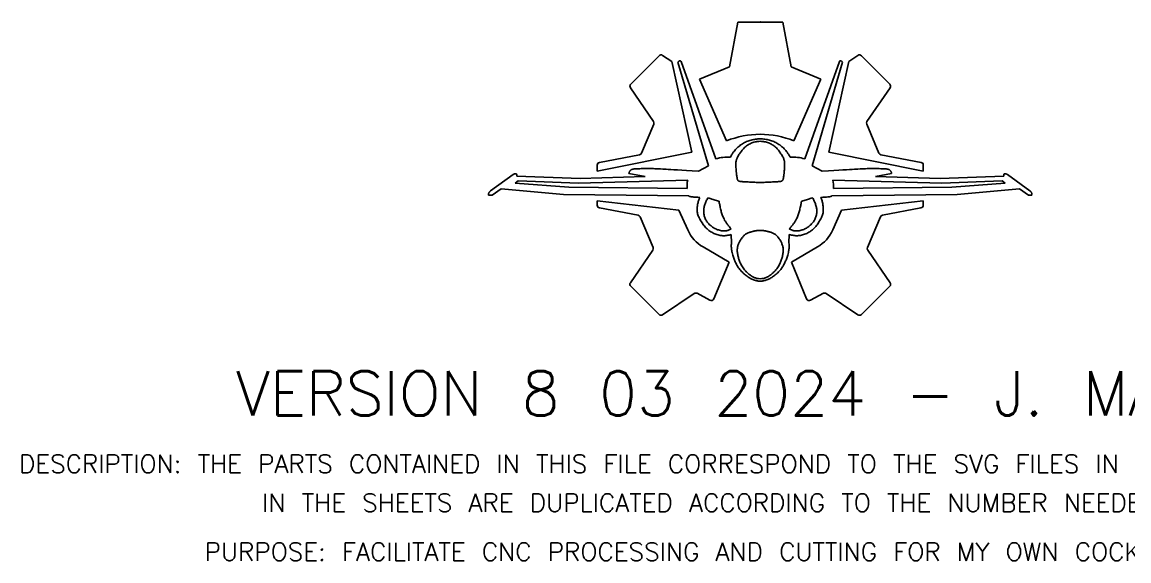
# Model space of a CAD drawing. Header units: inches. Extents: x 315 to 1225, y 14 to 674.
# Drawn here: x 315 to 915, y 382 to 674 of the extents above; entities that cross this region are included whole.
import ezdxf
from ezdxf.enums import TextEntityAlignment as Align

# ---------------------------------------------------------------- set-up
doc = ezdxf.new("R2010")
doc.units = ezdxf.units.IN
doc.header["$LTSCALE"] = 0.03937
doc.header["$MEASUREMENT"] = 0
doc.layers.add('Cockpit Plans', color=6, linetype='Continuous')
doc.styles.get("Standard").update_dxf_attribs({"font": 'txt.shx'})

msp = doc.modelspace()

# ---------------------------------------------------------------- linework, layer by layer
at = {"color": 7, "linetype": 'Continuous'}
for p, q in [((703.23882, 674.20721), (698.74806, 649.92178)), ((703.23882, 674.20721), (727.74584, 674.20721)), ((727.74584, 674.20721), (732.2366, 649.92178)), ((660.6056, 656.00641), (645.2136, 640.57768)), ((667.46156, 652.86), (662.50428, 656.19194)), ((763.5231, 652.86), (768.48039, 656.19194)), ((770.37906, 656.00641), (785.77106, 640.57768)), ((667.46156, 652.86), (678.3006, 603.67404)), ((687.40922, 596.3641), (670.78357, 652.50003)), ((691.3699, 600.01849), (672.49224, 652.92453)), ((682.5744, 643.32303), (698.74806, 649.92178)), ((748.41026, 643.32303), (732.2366, 649.92178)), ((739.61477, 600.01849), (758.49242, 652.92453)), ((743.57544, 596.3641), (760.20109, 652.50003)), ((763.5231, 652.86), (752.68406, 603.67404)), ((682.5744, 643.32303), (697.2163, 609.89716)), ((748.41026, 643.32303), (733.76837, 609.89716)), ((645.03846, 638.66995), (657.5729, 620.39174)), ((785.94621, 638.66995), (773.41177, 620.39174)), ((657.71925, 618.96363), (651.09378, 603.1544)), ((773.26541, 618.96363), (779.89088, 603.1544)), ((678.3006, 603.67404), (627.01978, 593.3252)), ((649.98669, 602.25985), (628.24345, 598.18455)), ((752.68406, 603.67404), (803.96488, 593.3252)), ((780.99797, 602.25985), (802.74121, 598.18455)), ((627.01978, 596.71022), (627.01978, 593.3252)), ((687.40922, 596.3641), (681.95599, 593.42198)), ((743.57544, 596.3641), (749.02867, 593.42198)), ((803.96488, 596.71022), (803.96488, 593.3252)), ((581.33866, 591.54689), (569.21174, 582.75193)), ((617.84591, 589.44004), (583.36465, 590.72215)), ((676.1812, 588.56441), (616.92194, 586.83326)), ((652.98136, 590.55455), (617.84591, 589.44004)), ((644.19145, 592.05358), (652.98136, 590.55455)), ((754.80346, 588.56441), (814.06272, 586.83326)), ((786.79321, 592.05358), (778.0033, 590.55455)), ((778.0033, 590.55455), (813.13875, 589.44004)), ((813.13875, 589.44004), (847.62002, 590.72215)), ((849.646, 591.54689), (861.77292, 582.75193)), ((574.84096, 583.89514), (569.96216, 580.43357)), ((574.84096, 583.89514), (608.66084, 580.83087)), ((584.1669, 588.06356), (582.59811, 586.87746)), ((582.59811, 586.87746), (611.56509, 584.72796)), ((584.1669, 588.06356), (616.92194, 586.83326)), ((675.83237, 584.03332), (611.56509, 584.72796)), ((755.15229, 584.03332), (819.41957, 584.72796)), ((846.81776, 588.06356), (814.06272, 586.83326)), ((848.38655, 586.87746), (819.41957, 584.72796)), ((856.1437, 583.89514), (822.32383, 580.83087)), ((846.81776, 588.06356), (848.38655, 586.87746)), ((856.1437, 583.89514), (861.0225, 580.43357)), ((676.68168, 579.93427), (608.66084, 580.83087)), ((627.01978, 577.29608), (671.39759, 572.26147)), ((627.01978, 577.29608), (627.0713, 574.90055)), ((754.30298, 579.93427), (822.32383, 580.83087)), ((803.96488, 577.29608), (759.58707, 572.26147)), ((803.96488, 577.29608), (803.91336, 574.90055)), ((649.17362, 569.57008), (628.29632, 573.45816)), ((671.39759, 572.26147), (676.1812, 561.49237)), ((759.58707, 572.26147), (754.80346, 561.49237)), ((781.81104, 569.57008), (802.68834, 573.45816)), ((650.28149, 568.67741), (657.30378, 551.99574)), ((780.70317, 568.67741), (773.68088, 551.99574)), ((699.72864, 559.12642), (699.97427, 554.57587)), ((731.25603, 559.12642), (731.01039, 554.57587)), ((645.00575, 532.87494), (657.15765, 550.56443)), ((698.6077, 544.10492), (684.44328, 552.30002)), ((732.37696, 544.10492), (746.54139, 552.30002)), ((785.97891, 532.87494), (773.82701, 550.56443)), ((698.6077, 544.10492), (690.32059, 524.14033)), ((732.37696, 544.10492), (740.66407, 524.14033)), ((645.18645, 530.95999), (660.64029, 515.65024)), ((785.79822, 530.95999), (770.34437, 515.65024)), ((679.70263, 527.07031), (662.53566, 515.47291)), ((681.25348, 527.14807), (688.22405, 523.39468)), ((749.73119, 527.14807), (742.76061, 523.39468)), ((751.28203, 527.07031), (768.449, 515.47291))]:
    msp.add_line(p, q, dxfattribs=at)
for centre, radius, start, end in [((661.66752, 654.94702), 1.5, 56.09372301, 135.06829445), ((769.31714, 654.94702), 1.5, 44.93170555, 123.90627699), ((646.27552, 639.51828), 1.5, 135.06829445, 214.4407129), ((784.70914, 639.51828), 1.5, 325.5592871, 44.93170555), ((656.33583, 619.54341), 1.5, 337.26199998, 34.4407129), ((774.64883, 619.54341), 1.5, 145.5592871, 202.73800002), ((716.42568, 559.71638), 53.73185, 90.99531018, 110.94702909), ((714.55898, 559.71638), 53.73185, 69.05297091, 89.00468982), ((649.71036, 603.73418), 1.5, 280.61570166, 337.26199998), ((697.52612, 581.66778), 19.35581, 84.82236475, 108.54536346), ((733.45854, 581.66778), 19.35581, 71.45463654, 95.17763525), ((781.2743, 603.73418), 1.5, 202.73800002, 259.38429834), ((628.51978, 596.71022), 1.5, 100.61570166, 180), ((802.46488, 596.71022), 1.5, 0, 79.38429834), ((687.21755, 585.4358), 11.47124, 164.17289454, 187.02262196), ((743.76711, 585.4358), 11.47124, 352.97737804, 15.82710546), ((628.57095, 574.9328), 1.5, 181.2319774, 259.45038843), ((802.41371, 574.9328), 1.5, 280.54961157, 358.7680226), ((648.89899, 568.09543), 1.5, 22.82907973, 79.45038843), ((782.08567, 568.09543), 1.5, 100.54961157, 157.17092027), ((694.4591, 569.61138), 20, 203.95069964, 239.94762972), ((736.52556, 569.61138), 20, 300.05237028, 336.04930036), ((655.92128, 551.41377), 1.5, 325.51263715, 22.82907973), ((775.06338, 551.41377), 1.5, 157.17092027, 214.48736285), ((646.24213, 532.02561), 1.5, 145.51263715, 225.26836234), ((784.74253, 532.02561), 1.5, 314.73163766, 34.48736285), ((680.54233, 525.82736), 1.5, 61.69924423, 124.04157097), ((688.9352, 524.71539), 1.5, 241.69924423, 337.45711588), ((742.04946, 524.71539), 1.5, 202.54288412, 298.30075577), ((750.44234, 525.82736), 1.5, 55.95842903, 118.30075577), ((661.69597, 516.71586), 1.5, 225.26836234, 304.04157097), ((769.28869, 516.71586), 1.5, 235.95842903, 314.73163766)]:
    msp.add_arc(centre, radius, start, end, dxfattribs=at)
for points, knots in [([(670.78354, 652.50003), (670.95751, 652.66226), (671.13116, 652.86837), (671.32064, 653.05827), (671.5421, 653.17186), (671.79837, 653.18881), (672.03699, 653.19904), (672.14512, 653.19237), (672.25816, 653.14707), (672.38628, 653.03856), (672.44695, 652.96839), (672.48696, 652.92075), (672.49086, 652.91731), (672.49289, 652.9163), (672.4934, 652.91634), (672.49376, 652.91662), (672.49399, 652.91753), (672.49392, 652.91867), (672.49224, 652.92453), (672.49295, 652.9226), (672.49224, 652.92453)], [0, 0, 0, 0, 0.113826941, 0.242790371, 0.371158228, 0.490256409, 0.613153671, 0.727440609, 0.779280743, 0.83755515, 0.917894464, 0.962281034, 0.992050974, 0.994538911, 0.995625056, 0.995868624, 0.996087355, 0.996536907, 0.997081204, 1, 1, 1, 1]), ([(760.20095, 652.50003), (760.02715, 652.66226), (759.8535, 652.86837), (759.66402, 653.05827), (759.44256, 653.17186), (759.18629, 653.18881), (758.94767, 653.19904), (758.83954, 653.19237), (758.7265, 653.14707), (758.59838, 653.03856), (758.53771, 652.96839), (758.4977, 652.92075), (758.4938, 652.91731), (758.49177, 652.9163), (758.49126, 652.91634), (758.49091, 652.91662), (758.49067, 652.91753), (758.49074, 652.91867), (758.49242, 652.92453), (758.49171, 652.9226), (758.49242, 652.92453)], [0, 0, 0, 0, 0.1137737704, 0.242744938, 0.3711204976, 0.4902258246, 0.6131304604, 0.7274242551, 0.7792675002, 0.8375454032, 0.9178895374, 0.962278771, 0.9920504969, 0.9945385829, 0.9956247937, 0.995868376, 0.9960871204, 0.9965366996, 0.9970810292, 1, 1, 1, 1]), ([(699.2728, 600.94462), (699.83612, 602.07025), (700.49609, 603.1409), (701.24214, 604.15571), (702.06366, 605.11381), (702.95004, 606.01431), (703.876, 606.83978), (704.85461, 607.59963), (705.88436, 608.2861), (706.96363, 608.89158), (708.11089, 609.4222), (709.29553, 609.86571), (710.5082, 610.22336), (711.73994, 610.49777), (712.98452, 610.7015), (714.23697, 610.85168), (715.49233, 610.96547), (715.07366, 610.92984), (715.49233, 610.96547)], [0, 0, 0, 0, 0.062640303, 0.125230595, 0.187911299, 0.250718566, 0.313599632, 0.37533225, 0.436989529, 0.498578204, 0.560162769, 0.623067064, 0.686016484, 0.748935086, 0.811735156, 0.8744961, 0.937270954, 1, 1, 1, 1]), ([(715.49232, 609.61457), (714.34552, 609.54649), (713.21129, 609.37166), (712.09599, 609.09837), (711.00607, 608.73462), (709.9504, 608.28135), (708.95808, 607.74261), (708.02171, 607.10839), (707.15467, 606.38427), (706.36868, 605.57781), (705.63741, 604.69312), (704.94248, 603.77503), (704.2705, 602.83958), (703.6447, 601.87574), (703.09215, 600.86972), (702.78316, 600.18166), (702.52991, 599.46995), (702.35098, 598.73972), (702.26204, 597.99635), (702.24628, 597.24494), (702.26805, 596.49042), (702.33568, 594.78339), (702.48641, 593.08175), (702.66416, 591.37892), (702.77936, 590.53769), (702.93118, 589.70494), (703.14202, 588.86206), (703.261, 588.56), (703.44378, 588.30658), (703.70198, 588.11949), (704.0025, 587.98489), (704.41656, 587.86038), (704.83479, 587.78074), (705.25661, 587.72969), (706.7182, 587.6416), (708.18026, 587.56962), (709.64327, 587.52266), (711.10416, 587.4337), (712.56446, 587.33958), (714.02848, 587.32104), (715.49233, 587.32142), (715.00444, 587.32136), (715.49233, 587.32142)], [0, 0, 0, 0, 0.027998571, 0.055968106, 0.083954, 0.111957603, 0.139957315, 0.167476295, 0.195039182, 0.222570503, 0.250016107, 0.277989828, 0.306052255, 0.334123592, 0.36213086, 0.390104116, 0.408486678, 0.426897528, 0.445221022, 0.463467396, 0.48178453, 0.500181062, 0.541816884, 0.583451214, 0.625177571, 0.645871139, 0.666501195, 0.687676341, 0.695588579, 0.703203841, 0.710974713, 0.719000166, 0.72953784, 0.739913948, 0.750269319, 0.785955441, 0.821631567, 0.857305875, 0.892976163, 0.928640097, 0.964323564, 1, 1, 1, 1]), ([(715.49232, 609.61457), (716.63914, 609.54649), (717.77337, 609.37166), (718.88867, 609.09837), (719.97859, 608.73462), (721.03426, 608.28135), (722.02658, 607.74261), (722.96295, 607.10839), (723.82999, 606.38427), (724.61598, 605.57781), (725.34725, 604.69312), (726.04218, 603.77503), (726.71416, 602.83958), (727.33996, 601.87574), (727.89251, 600.86972), (728.2015, 600.18166), (728.45475, 599.46995), (728.63368, 598.73972), (728.72262, 597.99635), (728.73839, 597.24494), (728.71661, 596.49042), (728.64898, 594.78339), (728.49825, 593.08175), (728.3205, 591.37892), (728.20531, 590.53769), (728.05349, 589.70494), (727.84264, 588.86206), (727.72366, 588.56), (727.54088, 588.30658), (727.28269, 588.11949), (726.98216, 587.98489), (726.5681, 587.86038), (726.14987, 587.78074), (725.72806, 587.72969), (724.26646, 587.6416), (722.8044, 587.56962), (721.34139, 587.52266), (719.8805, 587.4337), (718.4202, 587.33958), (716.95618, 587.32104), (715.49233, 587.32142), (715.98022, 587.32136), (715.49233, 587.32142)], [0, 0, 0, 0, 0.027999075, 0.055968595, 0.083954474, 0.111958063, 0.13995776, 0.167476726, 0.195039599, 0.222570906, 0.250016496, 0.277990202, 0.306052615, 0.334123937, 0.36213119, 0.390104432, 0.408486985, 0.426897825, 0.445221309, 0.463467674, 0.481784799, 0.500181321, 0.541817121, 0.583451429, 0.625177765, 0.645871323, 0.666501368, 0.687676503, 0.695588737, 0.703203994, 0.710974863, 0.719000312, 0.729537981, 0.739914082, 0.750269448, 0.785955552, 0.82163166, 0.857305949, 0.892976218, 0.928640134, 0.964323583, 1, 1, 1, 1]), ([(731.71177, 600.94462), (731.14854, 602.07025), (730.48857, 603.1409), (729.74252, 604.15571), (728.921, 605.11381), (728.03462, 606.01431), (727.10866, 606.83978), (726.13005, 607.59963), (725.1003, 608.2861), (724.02103, 608.89158), (722.87377, 609.4222), (721.68914, 609.86571), (720.47646, 610.22336), (719.24473, 610.49777), (718.00014, 610.7015), (716.74769, 610.85168), (715.49233, 610.96547), (715.911, 610.92984), (715.49233, 610.96547)], [0, 0, 0, 0, 0.062638291, 0.125228717, 0.187909556, 0.250716958, 0.313598159, 0.375330909, 0.436988321, 0.498577128, 0.560161825, 0.623066254, 0.68601581, 0.748934547, 0.811734752, 0.874495831, 0.937270819, 1, 1, 1, 1]), ([(681.95595, 593.42198), (672.18911, 593.9843), (662.42186, 594.51451), (660.46801, 594.61976), (658.51374, 594.72774), (656.55891, 594.83324), (654.60347, 594.89222), (652.64753, 594.85665), (651.01811, 594.77906), (649.39028, 594.70555), (647.7605, 594.64542), (647.35155, 594.62346), (646.94368, 594.58954), (646.53904, 594.5351), (646.13976, 594.45162), (645.74838, 594.33016), (645.38845, 594.14233), (645.09105, 593.86326), (644.83663, 593.539), (644.61405, 593.19753), (644.42843, 592.83776), (644.28561, 592.45725), (644.19145, 592.05358), (644.21907, 592.18918), (644.19145, 592.05358)], [0, 0, 0, 0, 0.249919564, 0.4998036487, 0.5497895541, 0.5997902127, 0.6498015379, 0.6997784407, 0.7497535253, 0.7914263866, 0.8330536239, 0.874716751, 0.8851791176, 0.8956345759, 0.9060647951, 0.916485561, 0.9269541182, 0.9373256598, 0.9477444499, 0.9582735639, 0.9686862352, 0.9790283574, 0.9894110887, 1, 1, 1, 1]), ([(749.02854, 593.42198), (758.79555, 593.9843), (768.5628, 594.51451), (770.51665, 594.61976), (772.47092, 594.72774), (774.42576, 594.83324), (776.3812, 594.89222), (778.33713, 594.85665), (779.96655, 594.77906), (781.59438, 594.70555), (783.22416, 594.64542), (783.63311, 594.62346), (784.04098, 594.58954), (784.44562, 594.5351), (784.84491, 594.45162), (785.23628, 594.33016), (785.59621, 594.14233), (785.89362, 593.86326), (786.14804, 593.539), (786.37061, 593.19753), (786.55624, 592.83776), (786.69905, 592.45725), (786.79321, 592.05358), (786.76559, 592.18918), (786.79321, 592.05358)], [0, 0, 0, 0, 0.249922844, 0.499805836, 0.549791523, 0.599791963, 0.649803069, 0.699779754, 0.74975462, 0.791427299, 0.833054354, 0.874717299, 0.88517962, 0.895635032, 0.906065206, 0.916485926, 0.926954438, 0.937325934, 0.947744678, 0.958273746, 0.968686372, 0.979028449, 0.989411135, 1, 1, 1, 1]), ([(583.36464, 590.72215), (583.37046, 590.98354), (583.39598, 591.25096), (583.38936, 591.51624), (583.33213, 591.70879), (583.2142, 591.87674), (583.04212, 591.96685), (582.84229, 591.98404), (582.44844, 591.96457), (582.06149, 591.87289), (581.68869, 591.72677), (581.33866, 591.54689), (581.45423, 591.60922), (581.33866, 591.54689)], [0, 0, 0, 0, 0.082157481, 0.166575258, 0.249959943, 0.313083351, 0.377571266, 0.438609607, 0.501635327, 0.625550175, 0.750508846, 0.876333032, 1, 1, 1, 1]), ([(847.61999, 590.72215), (847.61421, 590.98354), (847.58868, 591.25096), (847.5953, 591.51624), (847.65253, 591.70879), (847.77046, 591.87674), (847.94254, 591.96685), (848.14237, 591.98404), (848.53622, 591.96457), (848.92317, 591.87289), (849.29597, 591.72677), (849.646, 591.54689), (849.53044, 591.60922), (849.646, 591.54689)], [0, 0, 0, 0, 0.082157284, 0.166575079, 0.249959783, 0.313083204, 0.377571133, 0.438609487, 0.50163522, 0.625550095, 0.750508793, 0.876333006, 1, 1, 1, 1]), ([(569.96216, 580.43357), (569.56608, 580.36658), (569.20192, 580.31985), (568.83299, 580.29938), (568.6096, 580.30166), (568.36919, 580.31693), (568.25404, 580.33844), (568.15669, 580.37935), (568.08829, 580.44749), (568.0535, 580.54473), (568.03867, 580.80168), (568.05384, 581.0446), (568.10945, 581.27282), (568.22828, 581.53087), (568.37313, 581.78359), (568.53733, 582.06808), (568.71494, 582.33625), (568.9313, 582.57018), (569.21174, 582.75193), (569.11429, 582.69641), (569.21174, 582.75193)], [0, 0, 0, 0, 0.086588557, 0.165727285, 0.245373594, 0.293529897, 0.345455828, 0.3707046, 0.393466971, 0.414279572, 0.436541112, 0.492018426, 0.544482661, 0.595116095, 0.656353281, 0.719141966, 0.789946791, 0.859280717, 0.927964688, 1, 1, 1, 1]), ([(861.0225, 580.43357), (861.41858, 580.36658), (861.78274, 580.31985), (862.15167, 580.29938), (862.37506, 580.30166), (862.61547, 580.31693), (862.73062, 580.33844), (862.82797, 580.37935), (862.89637, 580.44749), (862.93116, 580.54473), (862.94599, 580.80168), (862.93083, 581.0446), (862.87521, 581.27282), (862.75639, 581.53087), (862.61153, 581.78359), (862.44733, 582.06808), (862.26972, 582.33625), (862.05336, 582.57018), (861.77292, 582.75193), (861.87037, 582.69641), (861.77292, 582.75193)], [0, 0, 0, 0, 0.086590412, 0.16572898, 0.245375127, 0.293531332, 0.345457158, 0.370705879, 0.393468203, 0.414280762, 0.436542257, 0.492019457, 0.544483586, 0.595116918, 0.656353979, 0.719142537, 0.789947218, 0.859281002, 0.927964835, 1, 1, 1, 1]), ([(682.66993, 579.18931), (680.96758, 579.24668), (679.26921, 579.34979), (678.52221, 579.41995), (677.78193, 579.53377), (677.49708, 579.60546), (677.21468, 579.69036), (676.93583, 579.78819), (676.68168, 579.93427), (676.76448, 579.88146), (676.68168, 579.93427)], [0, 0, 0, 0, 0.280088682, 0.559876972, 0.683252347, 0.806412394, 0.854713161, 0.903202236, 0.951796966, 1, 1, 1, 1]), ([(683.31633, 566.41956), (682.71463, 567.30851), (682.20446, 568.25422), (681.79608, 569.24758), (681.4997, 570.27947), (681.31988, 571.33882), (681.25005, 572.41075), (681.27916, 573.4831), (681.37618, 574.46313), (681.52392, 575.43839), (681.71416, 576.4056), (681.95865, 577.35802), (682.27229, 578.28835), (682.66998, 579.18931), (682.53136, 578.89145), (682.66998, 579.18931)], [0, 0, 0, 0, 0.079964865, 0.160011622, 0.240020184, 0.319997203, 0.400040913, 0.480062652, 0.559975164, 0.633338536, 0.706817922, 0.780249628, 0.853499461, 0.926636221, 1, 1, 1, 1]), ([(699.72861, 562.11324), (699.16115, 561.75505), (698.55601, 561.47146), (697.92187, 561.25769), (697.26742, 561.10898), (696.60131, 561.02052), (695.93096, 560.98784), (694.87784, 561.04034), (693.83573, 561.20773), (692.8162, 561.47694), (691.85156, 561.8292), (690.91953, 562.26479), (690.02464, 562.77826), (689.1714, 563.36415), (688.36586, 564.01762), (687.61792, 564.73545), (686.93807, 565.51464), (686.33679, 566.35223), (685.8246, 567.24522), (685.41133, 568.18983), (685.10156, 569.1756), (684.89727, 570.18877), (684.80038, 571.21556), (684.81267, 572.24235), (684.92933, 573.26007), (685.13767, 574.26527), (685.4245, 575.25483), (685.77663, 576.2256), (686.1809, 577.17447), (686.6241, 578.09829), (687.09307, 578.99395), (686.93467, 578.69646), (687.09307, 578.99395)], [0, 0, 0, 0, 0.023288169, 0.046480638, 0.069704199, 0.092995298, 0.116314755, 0.139606059, 0.176198788, 0.212827384, 0.249421628, 0.285060512, 0.320763664, 0.356569061, 0.392488402, 0.428485387, 0.464461907, 0.500348916, 0.53613055, 0.571856642, 0.607638244, 0.643497408, 0.679365982, 0.715157993, 0.750793766, 0.786344006, 0.821969808, 0.857724642, 0.893562158, 0.929355442, 0.96491431, 1, 1, 1, 1]), ([(687.09303, 578.99395), (688.20083, 578.58065), (689.3234, 578.20972), (690.45115, 577.85361), (691.78009, 577.43422), (693.11823, 577.04547), (692.67135, 577.17228), (693.11823, 577.04547)], [0, 0, 0, 0, 0.18666436, 0.373308629, 0.560012223, 0.780012703, 1, 1, 1, 1]), ([(693.11822, 577.04547), (693.33519, 575.90125), (693.57387, 574.76215), (693.82906, 573.62653), (694.09555, 572.49278), (694.36971, 571.35983), (694.67309, 570.23525), (695.04685, 569.13346), (695.50744, 568.0631), (696.18894, 566.76453), (696.96245, 565.51997), (697.81661, 564.32979), (698.74186, 563.19416), (699.72864, 562.11324), (699.39545, 562.46977), (699.72864, 562.11324)], [0, 0, 0, 0, 0.069982299, 0.139918756, 0.209860746, 0.279845294, 0.349890418, 0.419883113, 0.489796479, 0.559817646, 0.647943075, 0.735996869, 0.824027948, 0.912051473, 1, 1, 1, 1]), ([(731.25596, 562.11324), (731.82351, 561.75505), (732.42866, 561.47146), (733.06279, 561.25769), (733.71724, 561.10898), (734.38335, 561.02052), (735.0537, 560.98784), (736.10682, 561.04034), (737.14893, 561.20773), (738.16846, 561.47694), (739.1331, 561.8292), (740.06513, 562.26479), (740.96002, 562.77826), (741.81326, 563.36415), (742.6188, 564.01762), (743.36674, 564.73545), (744.04659, 565.51464), (744.64787, 566.35223), (745.16007, 567.24522), (745.57333, 568.18983), (745.8831, 569.1756), (746.0874, 570.18877), (746.18428, 571.21556), (746.172, 572.24235), (746.05533, 573.26007), (745.847, 574.26527), (745.56017, 575.25483), (745.20803, 576.2256), (744.80376, 577.17447), (744.36056, 578.09829), (743.89159, 578.99395), (744.05, 578.69646), (743.89159, 578.99395)], [0, 0, 0, 0, 0.023290932, 0.046483335, 0.06970683, 0.092997864, 0.116317255, 0.139608493, 0.176201118, 0.212829611, 0.249423751, 0.285062534, 0.320765586, 0.356570881, 0.39249012, 0.428487004, 0.464463422, 0.50035033, 0.536131862, 0.571857853, 0.607639353, 0.643498416, 0.679366889, 0.715158799, 0.750794471, 0.786344611, 0.821970312, 0.857725045, 0.893562459, 0.929355642, 0.964914409, 1, 1, 1, 1]), ([(737.86635, 577.04547), (737.64947, 575.90125), (737.4108, 574.76215), (737.15561, 573.62653), (736.88911, 572.49278), (736.61495, 571.35983), (736.31157, 570.23525), (735.93781, 569.13346), (735.47723, 568.0631), (734.79572, 566.76453), (734.02221, 565.51997), (733.16805, 564.32979), (732.2428, 563.19416), (731.25603, 562.11324), (731.58921, 562.46977), (731.25603, 562.11324)], [0, 0, 0, 0, 0.069981296, 0.139917828, 0.209859894, 0.279844517, 0.349889717, 0.419882488, 0.489795928, 0.559817171, 0.647942695, 0.735996584, 0.824027758, 0.912051378, 1, 1, 1, 1]), ([(743.89146, 578.99395), (742.78383, 578.58065), (741.66127, 578.20972), (740.53352, 577.85361), (739.20457, 577.43422), (737.86643, 577.04547), (738.31332, 577.17228), (737.86643, 577.04547)], [0, 0, 0, 0, 0.18664373, 0.373292734, 0.560001063, 0.780007123, 1, 1, 1, 1]), ([(747.66832, 566.41956), (748.27003, 567.30851), (748.7802, 568.25422), (749.18858, 569.24758), (749.48496, 570.27947), (749.66478, 571.33882), (749.73461, 572.41075), (749.7055, 573.4831), (749.60849, 574.46313), (749.46074, 575.43839), (749.2705, 576.4056), (749.02601, 577.35802), (748.71237, 578.28835), (748.31468, 579.18931), (748.4533, 578.89145), (748.31468, 579.18931)], [0, 0, 0, 0, 0.079965683, 0.160012369, 0.240020859, 0.319997808, 0.400041447, 0.480063114, 0.559975555, 0.633338862, 0.706818183, 0.780249823, 0.853499591, 0.926636286, 1, 1, 1, 1]), ([(748.31456, 579.18931), (750.01709, 579.24668), (751.71545, 579.34979), (752.46245, 579.41995), (753.20273, 579.53377), (753.48758, 579.60546), (753.76998, 579.69036), (754.04883, 579.78819), (754.30298, 579.93427), (754.22018, 579.88146), (754.30298, 579.93427)], [0, 0, 0, 0, 0.280108969, 0.559889375, 0.683261273, 0.80641785, 0.854717255, 0.903204964, 0.951798325, 1, 1, 1, 1]), ([(699.72861, 559.12642), (698.76485, 558.7979), (697.77237, 558.56654), (696.76177, 558.43019), (695.74295, 558.38639), (694.72366, 558.43171), (693.71117, 558.56252), (692.53479, 558.82135), (691.38395, 559.18746), (690.26618, 559.65452), (689.18899, 560.21623), (688.13946, 560.88043), (687.14787, 561.6299), (686.22162, 562.45788), (685.36803, 563.35761), (684.5944, 564.32231), (683.90807, 565.34521), (683.31633, 566.41956), (683.50701, 566.0576), (683.31633, 566.41956)], [0, 0, 0, 0, 0.0518992108, 0.1038435553, 0.1558215653, 0.2077994026, 0.2598048706, 0.3118413361, 0.3732368876, 0.4347928492, 0.4965406672, 0.5584626606, 0.6217708187, 0.6851258187, 0.7484507556, 0.8116655477, 0.8746953635, 0.9374827321, 1, 1, 1, 1]), ([(731.25596, 559.12642), (732.21981, 558.7979), (733.2123, 558.56654), (734.2229, 558.43019), (735.24171, 558.38639), (736.261, 558.43171), (737.27349, 558.56252), (738.44987, 558.82135), (739.60071, 559.18746), (740.71848, 559.65452), (741.79567, 560.21623), (742.8452, 560.88043), (743.83679, 561.6299), (744.76304, 562.45788), (745.61663, 563.35761), (746.39026, 564.32231), (747.0766, 565.34521), (747.66834, 566.41956), (747.47765, 566.0576), (747.66834, 566.41956)], [0, 0, 0, 0, 0.051903619, 0.103847722, 0.155825491, 0.207803086, 0.259808312, 0.311844536, 0.373239802, 0.434795477, 0.496543008, 0.558464714, 0.621772577, 0.685127283, 0.748451925, 0.811666423, 0.874695946, 0.937483023, 1, 1, 1, 1]), ([(704.41303, 555.41671), (704.81841, 556.13975), (705.26726, 556.84431), (705.7635, 557.5179), (706.31096, 558.14801), (706.91351, 558.72215), (707.562, 559.21963), (708.26217, 559.64165), (709.00417, 559.98257), (709.77473, 560.256), (710.47499, 560.46109), (711.18046, 560.64276), (711.88979, 560.81069), (712.60191, 560.97356), (713.31698, 561.12324), (714.03621, 561.23635), (714.76091, 561.28896), (715.49233, 561.25713), (715.24854, 561.2741), (715.49233, 561.25713)], [0, 0, 0, 0, 0.062456639, 0.125400658, 0.188438913, 0.251332518, 0.314042445, 0.375625403, 0.437223029, 0.498749093, 0.560354606, 0.615333327, 0.670222307, 0.725145419, 0.780187111, 0.83523235, 0.890090567, 0.944837403, 1, 1, 1, 1]), ([(726.57154, 555.41671), (726.16626, 556.13975), (725.7174, 556.84431), (725.22117, 557.5179), (724.6737, 558.14801), (724.07115, 558.72215), (723.42266, 559.21963), (722.72249, 559.64165), (721.98049, 559.98257), (721.20993, 560.256), (720.50967, 560.46109), (719.8042, 560.64276), (719.09487, 560.81069), (718.38275, 560.97356), (717.66769, 561.12324), (716.94845, 561.23635), (716.22376, 561.28896), (715.49233, 561.25713), (715.73612, 561.2741), (715.49233, 561.25713)], [0, 0, 0, 0, 0.062453309, 0.125397552, 0.188436031, 0.251329859, 0.314040009, 0.375623185, 0.43722103, 0.498747313, 0.560353044, 0.615331961, 0.670221136, 0.725144443, 0.780186331, 0.835231765, 0.890090177, 0.944837207, 1, 1, 1, 1]), ([(699.97424, 554.57587), (699.82772, 553.94775), (699.76099, 553.31154), (699.75699, 552.67053), (699.79861, 552.02804), (699.86879, 551.38738), (699.95621, 550.75078), (700.06155, 550.11825), (700.30532, 548.96818), (700.60345, 547.82889), (700.9403, 546.69941), (701.28496, 545.70681), (701.69298, 544.73996), (702.14982, 543.79328), (702.61835, 542.85133), (703.1108, 541.92336), (703.67018, 541.03437), (704.39566, 540.08538), (705.1892, 539.19321), (706.01921, 538.33506), (706.8938, 537.52037), (707.81849, 536.76072), (708.79127, 536.06371), (709.64402, 535.53214), (710.52804, 535.05497), (711.44229, 534.63829), (712.38576, 534.28844), (713.23937, 534.04086), (714.11352, 533.85579), (714.57553, 533.79469), (715.03547, 533.77077), (715.49233, 533.77554), (715.34005, 533.77214), (715.49233, 533.77554)], [0, 0, 0, 0, 0.02247996, 0.044776233, 0.067118275, 0.089558318, 0.112021261, 0.134417255, 0.15676714, 0.197741974, 0.238787467, 0.279867694, 0.316489764, 0.35306602, 0.38970233, 0.426369988, 0.46298528, 0.49959343, 0.541227503, 0.582843259, 0.624454421, 0.666113444, 0.707823382, 0.749533353, 0.784556808, 0.819570237, 0.854588577, 0.889659966, 0.920637892, 0.951780513, 0.96802341, 0.984075847, 1, 1, 1, 1]), ([(715.49232, 535.08022), (714.7411, 535.0882), (713.99968, 535.18653), (713.2718, 535.3645), (712.56118, 535.61138), (711.87157, 535.91645), (711.006, 536.3865), (710.18308, 536.92159), (709.39792, 537.51021), (708.38114, 538.38118), (707.43348, 539.32679), (706.56884, 540.34995), (705.79722, 541.44792), (705.12266, 542.60934), (704.65527, 543.57602), (704.25385, 544.56939), (703.9145, 545.58404), (703.62723, 546.61542), (703.38177, 547.65901), (703.16851, 548.71037), (703.01468, 549.76887), (702.98465, 550.60793), (703.04402, 551.44889), (703.18516, 552.28417), (703.40034, 553.10618), (703.68186, 553.90733), (704.02201, 554.68004), (704.41308, 555.41671), (704.27893, 555.17307), (704.41308, 555.41671)], [0, 0, 0, 0, 0.028019587, 0.055914308, 0.083861589, 0.111919036, 0.140043685, 0.176779436, 0.213389463, 0.249988904, 0.299922235, 0.349852989, 0.39981461, 0.449866468, 0.499959753, 0.540006876, 0.57996675, 0.619870309, 0.659801514, 0.699786221, 0.739797194, 0.779690372, 0.811004534, 0.842447535, 0.874042221, 0.90573352, 0.937404972, 0.96889313, 1, 1, 1, 1]), ([(715.49232, 535.08022), (716.24356, 535.0882), (716.98498, 535.18653), (717.71287, 535.3645), (718.42348, 535.61138), (719.1131, 535.91645), (719.97866, 536.3865), (720.80158, 536.92159), (721.58675, 537.51021), (722.60353, 538.38118), (723.55118, 539.32679), (724.41583, 540.34995), (725.18744, 541.44792), (725.862, 542.60934), (726.3294, 543.57602), (726.73081, 544.56939), (727.07016, 545.58404), (727.35743, 546.61542), (727.60289, 547.65901), (727.81616, 548.71037), (727.96998, 549.76887), (728.00002, 550.60793), (727.94064, 551.44889), (727.79951, 552.28417), (727.58432, 553.10618), (727.3028, 553.90733), (726.96265, 554.68004), (726.57158, 555.41671), (726.70573, 555.17307), (726.57158, 555.41671)], [0, 0, 0, 0, 0.028020359, 0.055915057, 0.083862316, 0.111919741, 0.140044368, 0.176780089, 0.213390087, 0.2499895, 0.299922791, 0.349853506, 0.399815086, 0.449866905, 0.49996015, 0.540007241, 0.579967083, 0.619870611, 0.659801784, 0.699786459, 0.7397974, 0.779690547, 0.811004684, 0.84244766, 0.874042321, 0.905733595, 0.937405022, 0.968893155, 1, 1, 1, 1]), ([(731.01025, 554.57587), (731.15694, 553.94775), (731.22367, 553.31154), (731.22767, 552.67053), (731.18605, 552.02804), (731.11587, 551.38738), (731.02845, 550.75078), (730.92311, 550.11825), (730.67934, 548.96818), (730.38121, 547.82889), (730.04437, 546.69941), (729.6997, 545.70681), (729.29168, 544.73996), (728.83484, 543.79328), (728.36631, 542.85133), (727.87387, 541.92336), (727.31448, 541.03437), (726.589, 540.08538), (725.79546, 539.19321), (724.96545, 538.33506), (724.09086, 537.52037), (723.16617, 536.76072), (722.1934, 536.06371), (721.34064, 535.53214), (720.45662, 535.05497), (719.54237, 534.63829), (718.59891, 534.28844), (717.74529, 534.04086), (716.87114, 533.85579), (716.40913, 533.79469), (715.94919, 533.77077), (715.49233, 533.77554), (715.64461, 533.77214), (715.49233, 533.77554)], [0, 0, 0, 0, 0.022481288, 0.044777531, 0.067119543, 0.089559555, 0.112022467, 0.134418431, 0.156768286, 0.197743064, 0.238788501, 0.279868672, 0.316490693, 0.353066899, 0.389703159, 0.426370768, 0.46298601, 0.499594109, 0.541228126, 0.582843826, 0.624454931, 0.666113898, 0.707823779, 0.749533693, 0.784557101, 0.819570482, 0.854588774, 0.889660116, 0.920638, 0.951780578, 0.968023453, 0.984075869, 1, 1, 1, 1])]:
    msp.add_open_spline(points, degree=3, knots=knots, dxfattribs=at)
msp.add_point((715.49233, 674.20721), dxfattribs=at)

# ---------------------------------------------------------------- texts
at = {"layer": 'Cockpit Plans', "color": 4, "linetype": 'ByBlock'}
for s, height, p in [('VERSION 8 03 2024 - J. MARIN', 24, (708.58348, 460.88633)), ('DESCRIPTION: THE PARTS CONTAINED IN THIS FILE CORRESPOND TO THE SVG FILES IN BETA RELEASE v0.2.0. SOME PARTS', 9.84251969, (737.79496, 429.76388)), ('IN THE SHEETS ARE DUPLICATED ACCORDING TO THE NUMBER NEEDED (SEE OH-MPL MASTER PARTS LISTS FILE)', 9.8425197, (835.87191, 408.64466)), ('PURPOSE: FACILITATE CNC PROCESSING AND CUTTING FOR MY OWN COCKPIT PROJECT', 9.8425197, (710.5434, 382.0738))]:
    msp.add_text(s, height=height, dxfattribs=at).set_placement(p, align=Align.CENTER)

doc.saveas('drawing.dxf')
